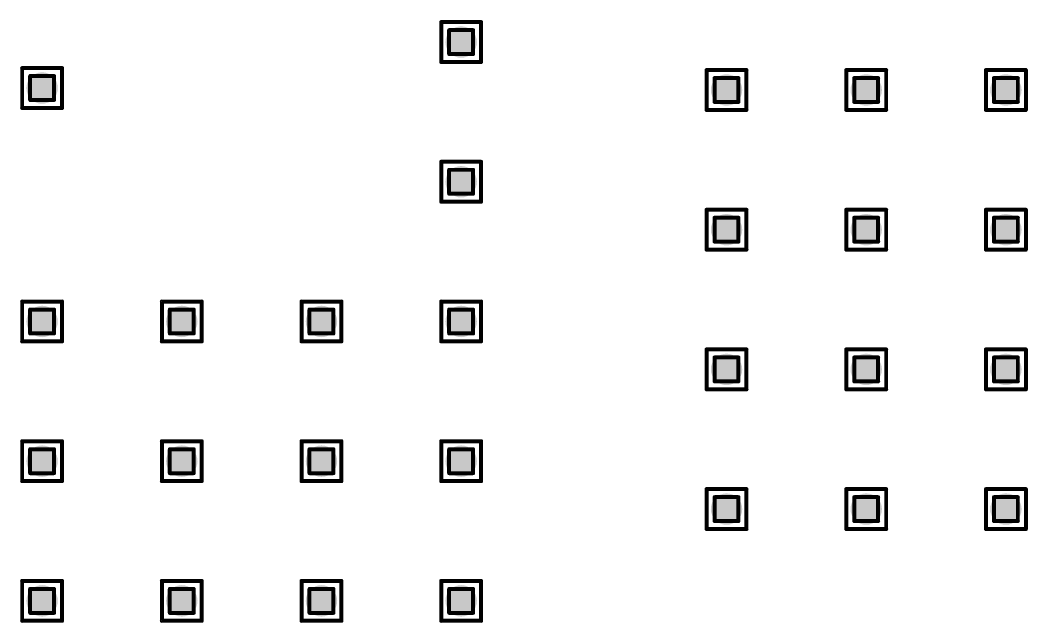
# Model space of a CAD drawing. Header units: millimetres. Extents: x -25 to 478, y -31 to 252.
# Drawn here: x 270.38 to 283.2, y 78.81 to 86.48 of the extents above; entities that cross this region are included whole.
import ezdxf

# ---------------------------------------------------------------- set-up
doc = ezdxf.new("R2010")
doc.units = ezdxf.units.MM
doc.layers.add('DrillDrawing', color=1, linetype='Continuous')
doc.layers.add('ViaHoleLayer', color=16, linetype='Continuous')

msp = doc.modelspace()

# ---------------------------------------------------------------- hatches: boundary and pattern name
at = {"layer": 'ViaHoleLayer'}
h = msp.add_hatch(color=16, dxfattribs=at)
edge = h.paths.add_edge_path()
edge.add_arc((275.989, 86.198), 0.2, 0, 360)
h = msp.add_hatch(color=16, dxfattribs=at)
edge = h.paths.add_edge_path()
edge.add_arc((270.655, 85.613), 0.2, 0, 360)
h = msp.add_hatch(color=16, dxfattribs=at)
edge = h.paths.add_edge_path()
edge.add_arc((279.367, 85.588), 0.2, 0, 360)
h = msp.add_hatch(color=16, dxfattribs=at)
edge = h.paths.add_edge_path()
edge.add_arc((281.145, 85.588), 0.2, 0, 360)
h = msp.add_hatch(color=16, dxfattribs=at)
edge = h.paths.add_edge_path()
edge.add_arc((282.923, 85.588), 0.2, 0, 360)
h = msp.add_hatch(color=16, dxfattribs=at)
edge = h.paths.add_edge_path()
edge.add_arc((275.989, 84.42), 0.2, 0, 360)
h = msp.add_hatch(color=16, dxfattribs=at)
edge = h.paths.add_edge_path()
edge.add_arc((279.367, 83.81), 0.2, 0, 360)
h = msp.add_hatch(color=16, dxfattribs=at)
edge = h.paths.add_edge_path()
edge.add_arc((281.145, 83.81), 0.2, 0, 360)
h = msp.add_hatch(color=16, dxfattribs=at)
edge = h.paths.add_edge_path()
edge.add_arc((282.923, 83.81), 0.2, 0, 360)
h = msp.add_hatch(color=16, dxfattribs=at)
edge = h.paths.add_edge_path()
edge.add_arc((270.655, 82.642), 0.2, 0, 360)
h = msp.add_hatch(color=16, dxfattribs=at)
edge = h.paths.add_edge_path()
edge.add_arc((272.433, 82.642), 0.2, 0, 360)
h = msp.add_hatch(color=16, dxfattribs=at)
edge = h.paths.add_edge_path()
edge.add_arc((274.211, 82.642), 0.2, 0, 360)
h = msp.add_hatch(color=16, dxfattribs=at)
edge = h.paths.add_edge_path()
edge.add_arc((275.989, 82.642), 0.2, 0, 360)
h = msp.add_hatch(color=16, dxfattribs=at)
edge = h.paths.add_edge_path()
edge.add_arc((279.367, 82.032), 0.2, 0, 360)
h = msp.add_hatch(color=16, dxfattribs=at)
edge = h.paths.add_edge_path()
edge.add_arc((281.145, 82.032), 0.2, 0, 360)
h = msp.add_hatch(color=16, dxfattribs=at)
edge = h.paths.add_edge_path()
edge.add_arc((282.923, 82.032), 0.2, 0, 360)
h = msp.add_hatch(color=16, dxfattribs=at)
edge = h.paths.add_edge_path()
edge.add_arc((270.655, 80.864), 0.2, 0, 360)
h = msp.add_hatch(color=16, dxfattribs=at)
edge = h.paths.add_edge_path()
edge.add_arc((272.433, 80.864), 0.2, 0, 360)
h = msp.add_hatch(color=16, dxfattribs=at)
edge = h.paths.add_edge_path()
edge.add_arc((274.211, 80.864), 0.2, 0, 360)
h = msp.add_hatch(color=16, dxfattribs=at)
edge = h.paths.add_edge_path()
edge.add_arc((275.989, 80.864), 0.2, 0, 360)
h = msp.add_hatch(color=16, dxfattribs=at)
edge = h.paths.add_edge_path()
edge.add_arc((279.367, 80.254), 0.2, 0, 360)
h = msp.add_hatch(color=16, dxfattribs=at)
edge = h.paths.add_edge_path()
edge.add_arc((281.145, 80.254), 0.2, 0, 360)
h = msp.add_hatch(color=16, dxfattribs=at)
edge = h.paths.add_edge_path()
edge.add_arc((282.923, 80.254), 0.2, 0, 360)
h = msp.add_hatch(color=16, dxfattribs=at)
edge = h.paths.add_edge_path()
edge.add_arc((270.655, 79.086), 0.2, 0, 360)
h = msp.add_hatch(color=16, dxfattribs=at)
edge = h.paths.add_edge_path()
edge.add_arc((272.433, 79.086), 0.2, 0, 360)
h = msp.add_hatch(color=16, dxfattribs=at)
edge = h.paths.add_edge_path()
edge.add_arc((274.211, 79.086), 0.2, 0, 360)
h = msp.add_hatch(color=16, dxfattribs=at)
edge = h.paths.add_edge_path()
edge.add_arc((275.989, 79.086), 0.2, 0, 360)

# ---------------------------------------------------------------- linework, layer by layer
at = {"layer": 'DrillDrawing', "const_width": 0.0508}
for points in [[(275.735, 86.452), (276.243, 86.452)], [(275.735, 85.944), (275.735, 86.452)], [(276.243, 85.944), (276.243, 86.452)], [(275.836, 86.35), (276.141, 86.35)], [(275.836, 86.045), (275.836, 86.35)], [(276.141, 86.045), (276.141, 86.35)], [(275.836, 86.045), (276.141, 86.045)], [(275.735, 85.944), (276.243, 85.944)], [(270.401, 85.867), (270.909, 85.867)], [(270.401, 85.359), (270.401, 85.867)], [(270.909, 85.359), (270.909, 85.867)], [(279.113, 85.842), (279.621, 85.842)], [(279.113, 85.334), (279.113, 85.842)], [(279.621, 85.334), (279.621, 85.842)], [(280.891, 85.842), (281.399, 85.842)], [(280.891, 85.334), (280.891, 85.842)], [(281.399, 85.334), (281.399, 85.842)], [(282.669, 85.842), (283.177, 85.842)], [(282.669, 85.334), (282.669, 85.842)], [(283.177, 85.334), (283.177, 85.842)], [(270.502, 85.766), (270.807, 85.766)], [(270.502, 85.461), (270.502, 85.766)], [(270.807, 85.461), (270.807, 85.766)], [(279.215, 85.74), (279.519, 85.74)], [(279.215, 85.436), (279.215, 85.74)], [(279.519, 85.436), (279.519, 85.74)], [(280.993, 85.74), (281.297, 85.74)], [(280.993, 85.436), (280.993, 85.74)], [(281.297, 85.436), (281.297, 85.74)], [(282.771, 85.74), (283.075, 85.74)], [(282.771, 85.436), (282.771, 85.74)], [(283.075, 85.436), (283.075, 85.74)], [(270.502, 85.461), (270.807, 85.461)], [(279.215, 85.436), (279.519, 85.436)], [(280.993, 85.436), (281.297, 85.436)], [(282.771, 85.436), (283.075, 85.436)], [(270.401, 85.359), (270.909, 85.359)], [(279.113, 85.334), (279.621, 85.334)], [(280.891, 85.334), (281.399, 85.334)], [(282.669, 85.334), (283.177, 85.334)], [(275.735, 84.674), (276.243, 84.674)], [(275.735, 84.166), (275.735, 84.674)], [(276.243, 84.166), (276.243, 84.674)], [(275.836, 84.572), (276.141, 84.572)], [(275.836, 84.267), (275.836, 84.572)], [(276.141, 84.267), (276.141, 84.572)], [(275.836, 84.267), (276.141, 84.267)], [(275.735, 84.166), (276.243, 84.166)], [(279.113, 84.064), (279.621, 84.064)], [(279.113, 83.556), (279.113, 84.064)], [(279.621, 83.556), (279.621, 84.064)], [(280.891, 84.064), (281.399, 84.064)], [(280.891, 83.556), (280.891, 84.064)], [(281.399, 83.556), (281.399, 84.064)], [(282.669, 84.064), (283.177, 84.064)], [(282.669, 83.556), (282.669, 84.064)], [(283.177, 83.556), (283.177, 84.064)], [(279.215, 83.962), (279.519, 83.962)], [(279.215, 83.658), (279.215, 83.962)], [(279.519, 83.658), (279.519, 83.962)], [(280.993, 83.962), (281.297, 83.962)], [(280.993, 83.658), (280.993, 83.962)], [(281.297, 83.658), (281.297, 83.962)], [(282.771, 83.962), (283.075, 83.962)], [(282.771, 83.658), (282.771, 83.962)], [(283.075, 83.658), (283.075, 83.962)], [(279.215, 83.658), (279.519, 83.658)], [(280.993, 83.658), (281.297, 83.658)], [(282.771, 83.658), (283.075, 83.658)], [(279.113, 83.556), (279.621, 83.556)], [(280.891, 83.556), (281.399, 83.556)], [(282.669, 83.556), (283.177, 83.556)], [(270.401, 82.896), (270.909, 82.896)], [(270.401, 82.388), (270.401, 82.896)], [(270.909, 82.388), (270.909, 82.896)], [(272.179, 82.896), (272.687, 82.896)], [(272.179, 82.388), (272.179, 82.896)], [(272.687, 82.388), (272.687, 82.896)], [(273.957, 82.896), (274.465, 82.896)], [(273.957, 82.388), (273.957, 82.896)], [(274.465, 82.388), (274.465, 82.896)], [(275.735, 82.896), (276.243, 82.896)], [(275.735, 82.388), (275.735, 82.896)], [(276.243, 82.388), (276.243, 82.896)], [(270.502, 82.794), (270.807, 82.794)], [(270.502, 82.489), (270.502, 82.794)], [(270.807, 82.489), (270.807, 82.794)], [(272.28, 82.794), (272.585, 82.794)], [(272.28, 82.489), (272.28, 82.794)], [(272.585, 82.489), (272.585, 82.794)], [(274.058, 82.794), (274.363, 82.794)], [(274.058, 82.489), (274.058, 82.794)], [(274.363, 82.489), (274.363, 82.794)], [(275.836, 82.794), (276.141, 82.794)], [(275.836, 82.489), (275.836, 82.794)], [(276.141, 82.489), (276.141, 82.794)], [(270.502, 82.489), (270.807, 82.489)], [(272.28, 82.489), (272.585, 82.489)], [(274.058, 82.489), (274.363, 82.489)], [(275.836, 82.489), (276.141, 82.489)], [(270.401, 82.388), (270.909, 82.388)], [(272.179, 82.388), (272.687, 82.388)], [(273.957, 82.388), (274.465, 82.388)], [(275.735, 82.388), (276.243, 82.388)], [(279.113, 82.286), (279.621, 82.286)], [(279.113, 81.778), (279.113, 82.286)], [(279.621, 81.778), (279.621, 82.286)], [(280.891, 82.286), (281.399, 82.286)], [(280.891, 81.778), (280.891, 82.286)], [(281.399, 81.778), (281.399, 82.286)], [(282.669, 82.286), (283.177, 82.286)], [(282.669, 81.778), (282.669, 82.286)], [(283.177, 81.778), (283.177, 82.286)], [(279.215, 82.184), (279.519, 82.184)], [(279.215, 81.88), (279.215, 82.184)], [(279.519, 81.88), (279.519, 82.184)], [(280.993, 82.184), (281.297, 82.184)], [(280.993, 81.88), (280.993, 82.184)], [(281.297, 81.88), (281.297, 82.184)], [(282.771, 82.184), (283.075, 82.184)], [(282.771, 81.88), (282.771, 82.184)], [(283.075, 81.88), (283.075, 82.184)], [(279.215, 81.88), (279.519, 81.88)], [(280.993, 81.88), (281.297, 81.88)], [(282.771, 81.88), (283.075, 81.88)], [(279.113, 81.778), (279.621, 81.778)], [(280.891, 81.778), (281.399, 81.778)], [(282.669, 81.778), (283.177, 81.778)], [(270.401, 81.118), (270.909, 81.118)], [(270.401, 80.61), (270.401, 81.118)], [(270.909, 80.61), (270.909, 81.118)], [(272.179, 81.118), (272.687, 81.118)], [(272.179, 80.61), (272.179, 81.118)], [(272.687, 80.61), (272.687, 81.118)], [(273.957, 81.118), (274.465, 81.118)], [(273.957, 80.61), (273.957, 81.118)], [(274.465, 80.61), (274.465, 81.118)], [(275.735, 81.118), (276.243, 81.118)], [(275.735, 80.61), (275.735, 81.118)], [(276.243, 80.61), (276.243, 81.118)], [(270.502, 81.016), (270.807, 81.016)], [(270.502, 80.711), (270.502, 81.016)], [(270.807, 80.711), (270.807, 81.016)], [(272.28, 81.016), (272.585, 81.016)], [(272.28, 80.711), (272.28, 81.016)], [(272.585, 80.711), (272.585, 81.016)], [(274.058, 81.016), (274.363, 81.016)], [(274.058, 80.711), (274.058, 81.016)], [(274.363, 80.711), (274.363, 81.016)], [(275.836, 81.016), (276.141, 81.016)], [(275.836, 80.711), (275.836, 81.016)], [(276.141, 80.711), (276.141, 81.016)], [(270.502, 80.711), (270.807, 80.711)], [(272.28, 80.711), (272.585, 80.711)], [(274.058, 80.711), (274.363, 80.711)], [(275.836, 80.711), (276.141, 80.711)], [(270.401, 80.61), (270.909, 80.61)], [(272.179, 80.61), (272.687, 80.61)], [(273.957, 80.61), (274.465, 80.61)], [(275.735, 80.61), (276.243, 80.61)], [(279.113, 80.508), (279.621, 80.508)], [(279.113, 80), (279.113, 80.508)], [(279.215, 80.406), (279.519, 80.406)], [(279.215, 80.102), (279.215, 80.406)], [(279.519, 80.102), (279.519, 80.406)], [(279.621, 80), (279.621, 80.508)], [(280.891, 80.508), (281.399, 80.508)], [(280.891, 80), (280.891, 80.508)], [(280.993, 80.406), (281.297, 80.406)], [(280.993, 80.102), (280.993, 80.406)], [(281.297, 80.102), (281.297, 80.406)], [(281.399, 80), (281.399, 80.508)], [(282.669, 80.508), (283.177, 80.508)], [(282.669, 80), (282.669, 80.508)], [(282.771, 80.406), (283.075, 80.406)], [(282.771, 80.102), (282.771, 80.406)], [(283.075, 80.102), (283.075, 80.406)], [(283.177, 80), (283.177, 80.508)], [(279.215, 80.102), (279.519, 80.102)], [(280.993, 80.102), (281.297, 80.102)], [(282.771, 80.102), (283.075, 80.102)], [(279.113, 80), (279.621, 80)], [(280.891, 80), (281.399, 80)], [(282.669, 80), (283.177, 80)], [(270.401, 79.34), (270.909, 79.34)], [(270.401, 78.832), (270.401, 79.34)], [(270.909, 78.832), (270.909, 79.34)], [(272.179, 79.34), (272.687, 79.34)], [(272.179, 78.832), (272.179, 79.34)], [(272.687, 78.832), (272.687, 79.34)], [(273.957, 79.34), (274.465, 79.34)], [(273.957, 78.832), (273.957, 79.34)], [(274.465, 78.832), (274.465, 79.34)], [(275.735, 79.34), (276.243, 79.34)], [(275.735, 78.832), (275.735, 79.34)], [(276.243, 78.832), (276.243, 79.34)], [(270.502, 79.238), (270.807, 79.238)], [(270.502, 78.933), (270.502, 79.238)], [(270.807, 78.933), (270.807, 79.238)], [(272.28, 79.238), (272.585, 79.238)], [(272.28, 78.933), (272.28, 79.238)], [(272.585, 78.933), (272.585, 79.238)], [(274.058, 79.238), (274.363, 79.238)], [(274.058, 78.933), (274.058, 79.238)], [(274.363, 78.933), (274.363, 79.238)], [(275.836, 79.238), (276.141, 79.238)], [(275.836, 78.933), (275.836, 79.238)], [(276.141, 78.933), (276.141, 79.238)], [(270.502, 78.933), (270.807, 78.933)], [(272.28, 78.933), (272.585, 78.933)], [(274.058, 78.933), (274.363, 78.933)], [(275.836, 78.933), (276.141, 78.933)], [(270.401, 78.832), (270.909, 78.832)], [(272.179, 78.832), (272.687, 78.832)], [(273.957, 78.832), (274.465, 78.832)], [(275.735, 78.832), (276.243, 78.832)]]:
    msp.add_lwpolyline(points, dxfattribs=at)
at = {"layer": 'DrillDrawing', "const_width": 0.0254}
for points in [[(275.722, 86.452, 1), (275.748, 86.452, 1)], [(275.722, 86.452, 1), (275.748, 86.452, 1)], [(276.23, 86.452, 1), (276.256, 86.452, 1)], [(276.23, 86.452, 1), (276.256, 86.452, 1)], [(275.824, 86.35, 1), (275.849, 86.35, 1)], [(275.824, 86.35, 1), (275.849, 86.35, 1)], [(276.129, 86.35, 1), (276.154, 86.35, 1)], [(276.129, 86.35, 1), (276.154, 86.35, 1)], [(275.824, 86.045, 1), (275.849, 86.045, 1)], [(275.824, 86.045, 1), (275.849, 86.045, 1)], [(276.129, 86.045, 1), (276.154, 86.045, 1)], [(276.129, 86.045, 1), (276.154, 86.045, 1)], [(275.722, 85.944, 1), (275.748, 85.944, 1)], [(275.722, 85.944, 1), (275.748, 85.944, 1)], [(276.23, 85.944, 1), (276.256, 85.944, 1)], [(276.23, 85.944, 1), (276.256, 85.944, 1)], [(270.388, 85.867, 1), (270.414, 85.867, 1)], [(270.388, 85.867, 1), (270.414, 85.867, 1)], [(270.896, 85.867, 1), (270.922, 85.867, 1)], [(270.896, 85.867, 1), (270.922, 85.867, 1)], [(279.1, 85.842, 1), (279.126, 85.842, 1)], [(279.1, 85.842, 1), (279.126, 85.842, 1)], [(279.608, 85.842, 1), (279.634, 85.842, 1)], [(279.608, 85.842, 1), (279.634, 85.842, 1)], [(280.878, 85.842, 1), (280.904, 85.842, 1)], [(280.878, 85.842, 1), (280.904, 85.842, 1)], [(281.386, 85.842, 1), (281.412, 85.842, 1)], [(281.386, 85.842, 1), (281.412, 85.842, 1)], [(282.656, 85.842, 1), (282.682, 85.842, 1)], [(282.656, 85.842, 1), (282.682, 85.842, 1)], [(283.164, 85.842, 1), (283.19, 85.842, 1)], [(283.164, 85.842, 1), (283.19, 85.842, 1)], [(270.49, 85.766, 1), (270.515, 85.766, 1)], [(270.49, 85.766, 1), (270.515, 85.766, 1)], [(270.795, 85.766, 1), (270.82, 85.766, 1)], [(270.795, 85.766, 1), (270.82, 85.766, 1)], [(279.202, 85.74, 1), (279.227, 85.74, 1)], [(279.202, 85.74, 1), (279.227, 85.74, 1)], [(279.507, 85.74, 1), (279.532, 85.74, 1)], [(279.507, 85.74, 1), (279.532, 85.74, 1)], [(280.98, 85.74, 1), (281.005, 85.74, 1)], [(280.98, 85.74, 1), (281.005, 85.74, 1)], [(281.285, 85.74, 1), (281.31, 85.74, 1)], [(281.285, 85.74, 1), (281.31, 85.74, 1)], [(282.758, 85.74, 1), (282.783, 85.74, 1)], [(282.758, 85.74, 1), (282.783, 85.74, 1)], [(283.063, 85.74, 1), (283.088, 85.74, 1)], [(283.063, 85.74, 1), (283.088, 85.74, 1)], [(270.49, 85.461, 1), (270.515, 85.461, 1)], [(270.49, 85.461, 1), (270.515, 85.461, 1)], [(270.795, 85.461, 1), (270.82, 85.461, 1)], [(270.795, 85.461, 1), (270.82, 85.461, 1)], [(279.202, 85.436, 1), (279.227, 85.436, 1)], [(279.202, 85.436, 1), (279.227, 85.436, 1)], [(279.507, 85.436, 1), (279.532, 85.436, 1)], [(279.507, 85.436, 1), (279.532, 85.436, 1)], [(280.98, 85.436, 1), (281.005, 85.436, 1)], [(280.98, 85.436, 1), (281.005, 85.436, 1)], [(281.285, 85.436, 1), (281.31, 85.436, 1)], [(281.285, 85.436, 1), (281.31, 85.436, 1)], [(282.758, 85.436, 1), (282.783, 85.436, 1)], [(282.758, 85.436, 1), (282.783, 85.436, 1)], [(283.063, 85.436, 1), (283.088, 85.436, 1)], [(283.063, 85.436, 1), (283.088, 85.436, 1)], [(270.388, 85.359, 1), (270.414, 85.359, 1)], [(270.388, 85.359, 1), (270.414, 85.359, 1)], [(270.896, 85.359, 1), (270.922, 85.359, 1)], [(270.896, 85.359, 1), (270.922, 85.359, 1)], [(279.1, 85.334, 1), (279.126, 85.334, 1)], [(279.1, 85.334, 1), (279.126, 85.334, 1)], [(279.608, 85.334, 1), (279.634, 85.334, 1)], [(279.608, 85.334, 1), (279.634, 85.334, 1)], [(280.878, 85.334, 1), (280.904, 85.334, 1)], [(280.878, 85.334, 1), (280.904, 85.334, 1)], [(281.386, 85.334, 1), (281.412, 85.334, 1)], [(281.386, 85.334, 1), (281.412, 85.334, 1)], [(282.656, 85.334, 1), (282.682, 85.334, 1)], [(282.656, 85.334, 1), (282.682, 85.334, 1)], [(283.164, 85.334, 1), (283.19, 85.334, 1)], [(283.164, 85.334, 1), (283.19, 85.334, 1)], [(275.722, 84.674, 1), (275.748, 84.674, 1)], [(275.722, 84.674, 1), (275.748, 84.674, 1)], [(276.23, 84.674, 1), (276.256, 84.674, 1)], [(276.23, 84.674, 1), (276.256, 84.674, 1)], [(275.824, 84.572, 1), (275.849, 84.572, 1)], [(275.824, 84.572, 1), (275.849, 84.572, 1)], [(276.129, 84.572, 1), (276.154, 84.572, 1)], [(276.129, 84.572, 1), (276.154, 84.572, 1)], [(275.824, 84.267, 1), (275.849, 84.267, 1)], [(275.824, 84.267, 1), (275.849, 84.267, 1)], [(276.129, 84.267, 1), (276.154, 84.267, 1)], [(276.129, 84.267, 1), (276.154, 84.267, 1)], [(275.722, 84.166, 1), (275.748, 84.166, 1)], [(275.722, 84.166, 1), (275.748, 84.166, 1)], [(276.23, 84.166, 1), (276.256, 84.166, 1)], [(276.23, 84.166, 1), (276.256, 84.166, 1)], [(279.1, 84.064, 1), (279.126, 84.064, 1)], [(279.1, 84.064, 1), (279.126, 84.064, 1)], [(279.608, 84.064, 1), (279.634, 84.064, 1)], [(279.608, 84.064, 1), (279.634, 84.064, 1)], [(280.878, 84.064, 1), (280.904, 84.064, 1)], [(280.878, 84.064, 1), (280.904, 84.064, 1)], [(281.386, 84.064, 1), (281.412, 84.064, 1)], [(281.386, 84.064, 1), (281.412, 84.064, 1)], [(282.656, 84.064, 1), (282.682, 84.064, 1)], [(282.656, 84.064, 1), (282.682, 84.064, 1)], [(283.164, 84.064, 1), (283.19, 84.064, 1)], [(283.164, 84.064, 1), (283.19, 84.064, 1)], [(279.202, 83.962, 1), (279.227, 83.962, 1)], [(279.202, 83.962, 1), (279.227, 83.962, 1)], [(279.507, 83.962, 1), (279.532, 83.962, 1)], [(279.507, 83.962, 1), (279.532, 83.962, 1)], [(280.98, 83.962, 1), (281.005, 83.962, 1)], [(280.98, 83.962, 1), (281.005, 83.962, 1)], [(281.285, 83.962, 1), (281.31, 83.962, 1)], [(281.285, 83.962, 1), (281.31, 83.962, 1)], [(282.758, 83.962, 1), (282.783, 83.962, 1)], [(282.758, 83.962, 1), (282.783, 83.962, 1)], [(283.063, 83.962, 1), (283.088, 83.962, 1)], [(283.063, 83.962, 1), (283.088, 83.962, 1)], [(279.202, 83.658, 1), (279.227, 83.658, 1)], [(279.202, 83.658, 1), (279.227, 83.658, 1)], [(279.507, 83.658, 1), (279.532, 83.658, 1)], [(279.507, 83.658, 1), (279.532, 83.658, 1)], [(280.98, 83.658, 1), (281.005, 83.658, 1)], [(280.98, 83.658, 1), (281.005, 83.658, 1)], [(281.285, 83.658, 1), (281.31, 83.658, 1)], [(281.285, 83.658, 1), (281.31, 83.658, 1)], [(282.758, 83.658, 1), (282.783, 83.658, 1)], [(282.758, 83.658, 1), (282.783, 83.658, 1)], [(283.063, 83.658, 1), (283.088, 83.658, 1)], [(283.063, 83.658, 1), (283.088, 83.658, 1)], [(279.1, 83.556, 1), (279.126, 83.556, 1)], [(279.1, 83.556, 1), (279.126, 83.556, 1)], [(279.608, 83.556, 1), (279.634, 83.556, 1)], [(279.608, 83.556, 1), (279.634, 83.556, 1)], [(280.878, 83.556, 1), (280.904, 83.556, 1)], [(280.878, 83.556, 1), (280.904, 83.556, 1)], [(281.386, 83.556, 1), (281.412, 83.556, 1)], [(281.386, 83.556, 1), (281.412, 83.556, 1)], [(282.656, 83.556, 1), (282.682, 83.556, 1)], [(282.656, 83.556, 1), (282.682, 83.556, 1)], [(283.164, 83.556, 1), (283.19, 83.556, 1)], [(283.164, 83.556, 1), (283.19, 83.556, 1)], [(270.388, 82.896, 1), (270.414, 82.896, 1)], [(270.388, 82.896, 1), (270.414, 82.896, 1)], [(270.896, 82.896, 1), (270.922, 82.896, 1)], [(270.896, 82.896, 1), (270.922, 82.896, 1)], [(272.166, 82.896, 1), (272.192, 82.896, 1)], [(272.166, 82.896, 1), (272.192, 82.896, 1)], [(272.674, 82.896, 1), (272.7, 82.896, 1)], [(272.674, 82.896, 1), (272.7, 82.896, 1)], [(273.944, 82.896, 1), (273.97, 82.896, 1)], [(273.944, 82.896, 1), (273.97, 82.896, 1)], [(274.452, 82.896, 1), (274.478, 82.896, 1)], [(274.452, 82.896, 1), (274.478, 82.896, 1)], [(275.722, 82.896, 1), (275.748, 82.896, 1)], [(275.722, 82.896, 1), (275.748, 82.896, 1)], [(276.23, 82.896, 1), (276.256, 82.896, 1)], [(276.23, 82.896, 1), (276.256, 82.896, 1)], [(270.49, 82.794, 1), (270.515, 82.794, 1)], [(270.49, 82.794, 1), (270.515, 82.794, 1)], [(270.795, 82.794, 1), (270.82, 82.794, 1)], [(270.795, 82.794, 1), (270.82, 82.794, 1)], [(272.268, 82.794, 1), (272.293, 82.794, 1)], [(272.268, 82.794, 1), (272.293, 82.794, 1)], [(272.573, 82.794, 1), (272.598, 82.794, 1)], [(272.573, 82.794, 1), (272.598, 82.794, 1)], [(274.046, 82.794, 1), (274.071, 82.794, 1)], [(274.046, 82.794, 1), (274.071, 82.794, 1)], [(274.351, 82.794, 1), (274.376, 82.794, 1)], [(274.351, 82.794, 1), (274.376, 82.794, 1)], [(275.824, 82.794, 1), (275.849, 82.794, 1)], [(275.824, 82.794, 1), (275.849, 82.794, 1)], [(276.129, 82.794, 1), (276.154, 82.794, 1)], [(276.129, 82.794, 1), (276.154, 82.794, 1)], [(270.49, 82.489, 1), (270.515, 82.489, 1)], [(270.49, 82.489, 1), (270.515, 82.489, 1)], [(270.795, 82.489, 1), (270.82, 82.489, 1)], [(270.795, 82.489, 1), (270.82, 82.489, 1)], [(272.268, 82.489, 1), (272.293, 82.489, 1)], [(272.268, 82.489, 1), (272.293, 82.489, 1)], [(272.573, 82.489, 1), (272.598, 82.489, 1)], [(272.573, 82.489, 1), (272.598, 82.489, 1)], [(274.046, 82.489, 1), (274.071, 82.489, 1)], [(274.046, 82.489, 1), (274.071, 82.489, 1)], [(274.351, 82.489, 1), (274.376, 82.489, 1)], [(274.351, 82.489, 1), (274.376, 82.489, 1)], [(275.824, 82.489, 1), (275.849, 82.489, 1)], [(275.824, 82.489, 1), (275.849, 82.489, 1)], [(276.129, 82.489, 1), (276.154, 82.489, 1)], [(276.129, 82.489, 1), (276.154, 82.489, 1)], [(270.388, 82.388, 1), (270.414, 82.388, 1)], [(270.388, 82.388, 1), (270.414, 82.388, 1)], [(270.896, 82.388, 1), (270.922, 82.388, 1)], [(270.896, 82.388, 1), (270.922, 82.388, 1)], [(272.166, 82.388, 1), (272.192, 82.388, 1)], [(272.166, 82.388, 1), (272.192, 82.388, 1)], [(272.674, 82.388, 1), (272.7, 82.388, 1)], [(272.674, 82.388, 1), (272.7, 82.388, 1)], [(273.944, 82.388, 1), (273.97, 82.388, 1)], [(273.944, 82.388, 1), (273.97, 82.388, 1)], [(274.452, 82.388, 1), (274.478, 82.388, 1)], [(274.452, 82.388, 1), (274.478, 82.388, 1)], [(275.722, 82.388, 1), (275.748, 82.388, 1)], [(275.722, 82.388, 1), (275.748, 82.388, 1)], [(276.23, 82.388, 1), (276.256, 82.388, 1)], [(276.23, 82.388, 1), (276.256, 82.388, 1)], [(279.1, 82.286, 1), (279.126, 82.286, 1)], [(279.1, 82.286, 1), (279.126, 82.286, 1)], [(279.608, 82.286, 1), (279.634, 82.286, 1)], [(279.608, 82.286, 1), (279.634, 82.286, 1)], [(280.878, 82.286, 1), (280.904, 82.286, 1)], [(280.878, 82.286, 1), (280.904, 82.286, 1)], [(281.386, 82.286, 1), (281.412, 82.286, 1)], [(281.386, 82.286, 1), (281.412, 82.286, 1)], [(282.656, 82.286, 1), (282.682, 82.286, 1)], [(282.656, 82.286, 1), (282.682, 82.286, 1)], [(283.164, 82.286, 1), (283.19, 82.286, 1)], [(283.164, 82.286, 1), (283.19, 82.286, 1)], [(279.202, 82.184, 1), (279.227, 82.184, 1)], [(279.202, 82.184, 1), (279.227, 82.184, 1)], [(279.507, 82.184, 1), (279.532, 82.184, 1)], [(279.507, 82.184, 1), (279.532, 82.184, 1)], [(280.98, 82.184, 1), (281.005, 82.184, 1)], [(280.98, 82.184, 1), (281.005, 82.184, 1)], [(281.285, 82.184, 1), (281.31, 82.184, 1)], [(281.285, 82.184, 1), (281.31, 82.184, 1)], [(282.758, 82.184, 1), (282.783, 82.184, 1)], [(282.758, 82.184, 1), (282.783, 82.184, 1)], [(283.063, 82.184, 1), (283.088, 82.184, 1)], [(283.063, 82.184, 1), (283.088, 82.184, 1)], [(279.202, 81.88, 1), (279.227, 81.88, 1)], [(279.202, 81.88, 1), (279.227, 81.88, 1)], [(279.507, 81.88, 1), (279.532, 81.88, 1)], [(279.507, 81.88, 1), (279.532, 81.88, 1)], [(280.98, 81.88, 1), (281.005, 81.88, 1)], [(280.98, 81.88, 1), (281.005, 81.88, 1)], [(281.285, 81.88, 1), (281.31, 81.88, 1)], [(281.285, 81.88, 1), (281.31, 81.88, 1)], [(282.758, 81.88, 1), (282.783, 81.88, 1)], [(282.758, 81.88, 1), (282.783, 81.88, 1)], [(283.063, 81.88, 1), (283.088, 81.88, 1)], [(283.063, 81.88, 1), (283.088, 81.88, 1)], [(279.1, 81.778, 1), (279.126, 81.778, 1)], [(279.1, 81.778, 1), (279.126, 81.778, 1)], [(279.608, 81.778, 1), (279.634, 81.778, 1)], [(279.608, 81.778, 1), (279.634, 81.778, 1)], [(280.878, 81.778, 1), (280.904, 81.778, 1)], [(280.878, 81.778, 1), (280.904, 81.778, 1)], [(281.386, 81.778, 1), (281.412, 81.778, 1)], [(281.386, 81.778, 1), (281.412, 81.778, 1)], [(282.656, 81.778, 1), (282.682, 81.778, 1)], [(282.656, 81.778, 1), (282.682, 81.778, 1)], [(283.164, 81.778, 1), (283.19, 81.778, 1)], [(283.164, 81.778, 1), (283.19, 81.778, 1)], [(270.388, 81.118, 1), (270.414, 81.118, 1)], [(270.388, 81.118, 1), (270.414, 81.118, 1)], [(270.896, 81.118, 1), (270.922, 81.118, 1)], [(270.896, 81.118, 1), (270.922, 81.118, 1)], [(272.166, 81.118, 1), (272.192, 81.118, 1)], [(272.166, 81.118, 1), (272.192, 81.118, 1)], [(272.674, 81.118, 1), (272.7, 81.118, 1)], [(272.674, 81.118, 1), (272.7, 81.118, 1)], [(273.944, 81.118, 1), (273.97, 81.118, 1)], [(273.944, 81.118, 1), (273.97, 81.118, 1)], [(274.452, 81.118, 1), (274.478, 81.118, 1)], [(274.452, 81.118, 1), (274.478, 81.118, 1)], [(275.722, 81.118, 1), (275.748, 81.118, 1)], [(275.722, 81.118, 1), (275.748, 81.118, 1)], [(276.23, 81.118, 1), (276.256, 81.118, 1)], [(276.23, 81.118, 1), (276.256, 81.118, 1)], [(270.49, 81.016, 1), (270.515, 81.016, 1)], [(270.49, 81.016, 1), (270.515, 81.016, 1)], [(270.795, 81.016, 1), (270.82, 81.016, 1)], [(270.795, 81.016, 1), (270.82, 81.016, 1)], [(272.268, 81.016, 1), (272.293, 81.016, 1)], [(272.268, 81.016, 1), (272.293, 81.016, 1)], [(272.573, 81.016, 1), (272.598, 81.016, 1)], [(272.573, 81.016, 1), (272.598, 81.016, 1)], [(274.046, 81.016, 1), (274.071, 81.016, 1)], [(274.046, 81.016, 1), (274.071, 81.016, 1)], [(274.351, 81.016, 1), (274.376, 81.016, 1)], [(274.351, 81.016, 1), (274.376, 81.016, 1)], [(275.824, 81.016, 1), (275.849, 81.016, 1)], [(275.824, 81.016, 1), (275.849, 81.016, 1)], [(276.129, 81.016, 1), (276.154, 81.016, 1)], [(276.129, 81.016, 1), (276.154, 81.016, 1)], [(270.49, 80.711, 1), (270.515, 80.711, 1)], [(270.49, 80.711, 1), (270.515, 80.711, 1)], [(270.795, 80.711, 1), (270.82, 80.711, 1)], [(270.795, 80.711, 1), (270.82, 80.711, 1)], [(272.268, 80.711, 1), (272.293, 80.711, 1)], [(272.268, 80.711, 1), (272.293, 80.711, 1)], [(272.573, 80.711, 1), (272.598, 80.711, 1)], [(272.573, 80.711, 1), (272.598, 80.711, 1)], [(274.046, 80.711, 1), (274.071, 80.711, 1)], [(274.046, 80.711, 1), (274.071, 80.711, 1)], [(274.351, 80.711, 1), (274.376, 80.711, 1)], [(274.351, 80.711, 1), (274.376, 80.711, 1)], [(275.824, 80.711, 1), (275.849, 80.711, 1)], [(275.824, 80.711, 1), (275.849, 80.711, 1)], [(276.129, 80.711, 1), (276.154, 80.711, 1)], [(276.129, 80.711, 1), (276.154, 80.711, 1)], [(270.388, 80.61, 1), (270.414, 80.61, 1)], [(270.388, 80.61, 1), (270.414, 80.61, 1)], [(270.896, 80.61, 1), (270.922, 80.61, 1)], [(270.896, 80.61, 1), (270.922, 80.61, 1)], [(272.166, 80.61, 1), (272.192, 80.61, 1)], [(272.166, 80.61, 1), (272.192, 80.61, 1)], [(272.674, 80.61, 1), (272.7, 80.61, 1)], [(272.674, 80.61, 1), (272.7, 80.61, 1)], [(273.944, 80.61, 1), (273.97, 80.61, 1)], [(273.944, 80.61, 1), (273.97, 80.61, 1)], [(274.452, 80.61, 1), (274.478, 80.61, 1)], [(274.452, 80.61, 1), (274.478, 80.61, 1)], [(275.722, 80.61, 1), (275.748, 80.61, 1)], [(275.722, 80.61, 1), (275.748, 80.61, 1)], [(276.23, 80.61, 1), (276.256, 80.61, 1)], [(276.23, 80.61, 1), (276.256, 80.61, 1)], [(279.1, 80.508, 1), (279.126, 80.508, 1)], [(279.1, 80.508, 1), (279.126, 80.508, 1)], [(279.202, 80.406, 1), (279.227, 80.406, 1)], [(279.202, 80.406, 1), (279.227, 80.406, 1)], [(279.507, 80.406, 1), (279.532, 80.406, 1)], [(279.507, 80.406, 1), (279.532, 80.406, 1)], [(279.608, 80.508, 1), (279.634, 80.508, 1)], [(279.608, 80.508, 1), (279.634, 80.508, 1)], [(280.878, 80.508, 1), (280.904, 80.508, 1)], [(280.878, 80.508, 1), (280.904, 80.508, 1)], [(280.98, 80.406, 1), (281.005, 80.406, 1)], [(280.98, 80.406, 1), (281.005, 80.406, 1)], [(281.285, 80.406, 1), (281.31, 80.406, 1)], [(281.285, 80.406, 1), (281.31, 80.406, 1)], [(281.386, 80.508, 1), (281.412, 80.508, 1)], [(281.386, 80.508, 1), (281.412, 80.508, 1)], [(282.656, 80.508, 1), (282.682, 80.508, 1)], [(282.656, 80.508, 1), (282.682, 80.508, 1)], [(282.758, 80.406, 1), (282.783, 80.406, 1)], [(282.758, 80.406, 1), (282.783, 80.406, 1)], [(283.063, 80.406, 1), (283.088, 80.406, 1)], [(283.063, 80.406, 1), (283.088, 80.406, 1)], [(283.164, 80.508, 1), (283.19, 80.508, 1)], [(283.164, 80.508, 1), (283.19, 80.508, 1)], [(279.202, 80.102, 1), (279.227, 80.102, 1)], [(279.202, 80.102, 1), (279.227, 80.102, 1)], [(279.507, 80.102, 1), (279.532, 80.102, 1)], [(279.507, 80.102, 1), (279.532, 80.102, 1)], [(280.98, 80.102, 1), (281.005, 80.102, 1)], [(280.98, 80.102, 1), (281.005, 80.102, 1)], [(281.285, 80.102, 1), (281.31, 80.102, 1)], [(281.285, 80.102, 1), (281.31, 80.102, 1)], [(282.758, 80.102, 1), (282.783, 80.102, 1)], [(282.758, 80.102, 1), (282.783, 80.102, 1)], [(283.063, 80.102, 1), (283.088, 80.102, 1)], [(283.063, 80.102, 1), (283.088, 80.102, 1)], [(279.1, 80, 1), (279.126, 80, 1)], [(279.1, 80, 1), (279.126, 80, 1)], [(279.608, 80, 1), (279.634, 80, 1)], [(279.608, 80, 1), (279.634, 80, 1)], [(280.878, 80, 1), (280.904, 80, 1)], [(280.878, 80, 1), (280.904, 80, 1)], [(281.386, 80, 1), (281.412, 80, 1)], [(281.386, 80, 1), (281.412, 80, 1)], [(282.656, 80, 1), (282.682, 80, 1)], [(282.656, 80, 1), (282.682, 80, 1)], [(283.164, 80, 1), (283.19, 80, 1)], [(283.164, 80, 1), (283.19, 80, 1)], [(270.388, 79.34, 1), (270.414, 79.34, 1)], [(270.388, 79.34, 1), (270.414, 79.34, 1)], [(270.896, 79.34, 1), (270.922, 79.34, 1)], [(270.896, 79.34, 1), (270.922, 79.34, 1)], [(272.166, 79.34, 1), (272.192, 79.34, 1)], [(272.166, 79.34, 1), (272.192, 79.34, 1)], [(272.674, 79.34, 1), (272.7, 79.34, 1)], [(272.674, 79.34, 1), (272.7, 79.34, 1)], [(273.944, 79.34, 1), (273.97, 79.34, 1)], [(273.944, 79.34, 1), (273.97, 79.34, 1)], [(274.452, 79.34, 1), (274.478, 79.34, 1)], [(274.452, 79.34, 1), (274.478, 79.34, 1)], [(275.722, 79.34, 1), (275.748, 79.34, 1)], [(275.722, 79.34, 1), (275.748, 79.34, 1)], [(276.23, 79.34, 1), (276.256, 79.34, 1)], [(276.23, 79.34, 1), (276.256, 79.34, 1)], [(270.49, 79.238, 1), (270.515, 79.238, 1)], [(270.49, 79.238, 1), (270.515, 79.238, 1)], [(270.795, 79.238, 1), (270.82, 79.238, 1)], [(270.795, 79.238, 1), (270.82, 79.238, 1)], [(272.268, 79.238, 1), (272.293, 79.238, 1)], [(272.268, 79.238, 1), (272.293, 79.238, 1)], [(272.573, 79.238, 1), (272.598, 79.238, 1)], [(272.573, 79.238, 1), (272.598, 79.238, 1)], [(274.046, 79.238, 1), (274.071, 79.238, 1)], [(274.046, 79.238, 1), (274.071, 79.238, 1)], [(274.351, 79.238, 1), (274.376, 79.238, 1)], [(274.351, 79.238, 1), (274.376, 79.238, 1)], [(275.824, 79.238, 1), (275.849, 79.238, 1)], [(275.824, 79.238, 1), (275.849, 79.238, 1)], [(276.129, 79.238, 1), (276.154, 79.238, 1)], [(276.129, 79.238, 1), (276.154, 79.238, 1)], [(270.49, 78.933, 1), (270.515, 78.933, 1)], [(270.49, 78.933, 1), (270.515, 78.933, 1)], [(270.795, 78.933, 1), (270.82, 78.933, 1)], [(270.795, 78.933, 1), (270.82, 78.933, 1)], [(272.268, 78.933, 1), (272.293, 78.933, 1)], [(272.268, 78.933, 1), (272.293, 78.933, 1)], [(272.573, 78.933, 1), (272.598, 78.933, 1)], [(272.573, 78.933, 1), (272.598, 78.933, 1)], [(274.046, 78.933, 1), (274.071, 78.933, 1)], [(274.046, 78.933, 1), (274.071, 78.933, 1)], [(274.351, 78.933, 1), (274.376, 78.933, 1)], [(274.351, 78.933, 1), (274.376, 78.933, 1)], [(275.824, 78.933, 1), (275.849, 78.933, 1)], [(275.824, 78.933, 1), (275.849, 78.933, 1)], [(276.129, 78.933, 1), (276.154, 78.933, 1)], [(276.129, 78.933, 1), (276.154, 78.933, 1)], [(270.388, 78.832, 1), (270.414, 78.832, 1)], [(270.388, 78.832, 1), (270.414, 78.832, 1)], [(270.896, 78.832, 1), (270.922, 78.832, 1)], [(270.896, 78.832, 1), (270.922, 78.832, 1)], [(272.166, 78.832, 1), (272.192, 78.832, 1)], [(272.166, 78.832, 1), (272.192, 78.832, 1)], [(272.674, 78.832, 1), (272.7, 78.832, 1)], [(272.674, 78.832, 1), (272.7, 78.832, 1)], [(273.944, 78.832, 1), (273.97, 78.832, 1)], [(273.944, 78.832, 1), (273.97, 78.832, 1)], [(274.452, 78.832, 1), (274.478, 78.832, 1)], [(274.452, 78.832, 1), (274.478, 78.832, 1)], [(275.722, 78.832, 1), (275.748, 78.832, 1)], [(275.722, 78.832, 1), (275.748, 78.832, 1)], [(276.23, 78.832, 1), (276.256, 78.832, 1)], [(276.23, 78.832, 1), (276.256, 78.832, 1)]]:
    msp.add_lwpolyline(points, format="xyb", close=True, dxfattribs=at)

doc.saveas('drawing.dxf')
